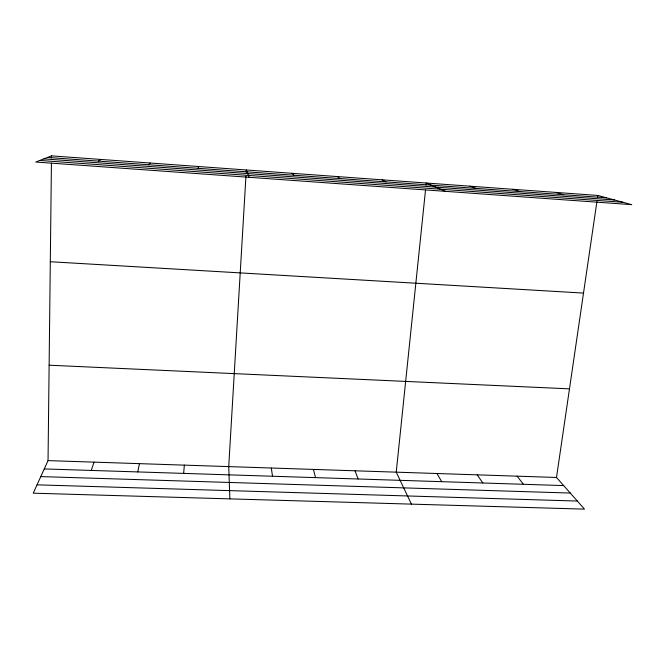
<?xml version="1.0" encoding="UTF-8"?>
<svg xmlns="http://www.w3.org/2000/svg" width="665" height="665" viewBox="0 0 665 665"><rect width="100%" height="100%" fill="white"/><g stroke="black" fill="none" stroke-linecap="round" stroke-linejoin="round"><path stroke-width="1" d="M48.038 460.612L556.497 477.478L584.477 509.132L33.25 493.189L48.038 460.612L51.429 163.091M51.488 157.938L51.513 155.868L597.818 195.452L631.75 204.662L35.752 162.036L51.513 155.868M245.95 176.117L228.727 466.606L229.866 498.875M246.191 172.027L246.308 169.982L249.192 177.306M183.656 473.397L184.346 465.134M425.509 190.124L396.232 472.158L411.419 504.128M426.032 185.053L426.248 183.025L445.434 191.337M556.497 477.478L596.929 201.503M597.519 197.472L597.818 195.452M137.755 471.926L139.442 463.646M198.128 168.311L198.536 166.524M91.288 470.429L94.014 462.133M148.578 164.737L150.149 163.016M98.378 161.113L101.147 159.467M37.041 484.843L577.336 501.053M44.264 468.925L563.662 485.583M40.781 476.597L570.271 493.056M49.127 365.201L569.481 388.859M50.307 261.727L583.513 293.082M47.514 157.439L606.472 197.804M43.807 158.885L614.468 199.974M39.817 160.448L623.055 202.301M555.674 192.401L563.421 194.695M513.039 189.309L519.855 191.545M469.897 186.183L475.766 188.361M382.067 179.824L385.958 181.878M337.363 176.582L340.222 178.577M292.11 173.307L293.922 175.236M517.079 476.165L523.455 484.295M477.237 474.843L482.807 482.99M436.955 473.513L441.693 481.668M355.052 470.795L358.069 478.991M313.415 469.415L315.543 477.628M271.303 468.019L272.525 476.248"/></g></svg>
